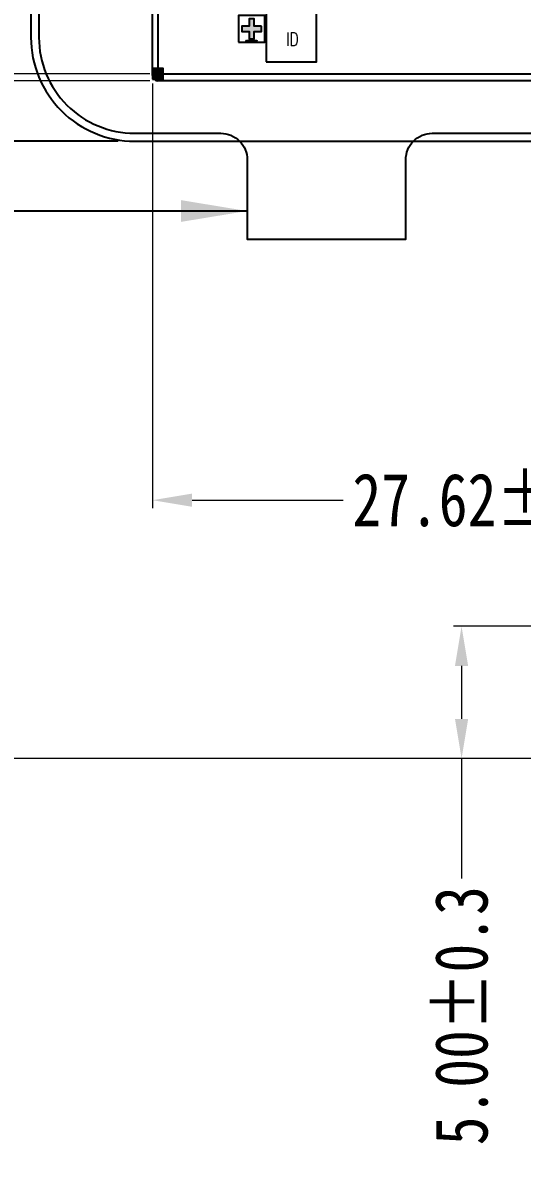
# Model space of a CAD drawing. Header units: millimetres. Extents: x 1759 to 2348, y 488 to 1041.
# Drawn here: x 1860.48 to 1879.35, y 628.37 to 671.81 of the extents above; entities that cross this region are included whole.
import ezdxf

# ---------------------------------------------------------------- set-up
doc = ezdxf.new("R2010")
doc.units = ezdxf.units.MM
doc.layers.get('Defpoints').update_dxf_attribs({"lineweight": 18})
doc.layers.add('dim', color=84, linetype='Continuous', lineweight=9)
for name, color, linetype in [('FPC', 5, 'Continuous'), ('GATE.drawing', 13, 'Continuous'), ('LENS', 3, 'Continuous'), ('TFT_line.drawing', 11, 'Continuous'), ('保护膜', 5, 'Continuous')]:
    doc.layers.add(name, color=color, linetype=linetype)
doc.styles.get("Standard").update_dxf_attribs({"font": 'txt', "bigfont": 'gbcbig.shx'})
doc.styles.add('W0$254', font='simplex', dxfattribs={"width": 0.75})
doc.styles.add('宋体', font='', dxfattribs={"width": 0.8})
doc.styles.add('黑体', font='simhei.ttf')
doc.styles.get('宋体').set_extended_font_data('宋体')
doc.dimstyles.new('HJ', dxfattribs={"dimtxt": 3.5, "dimasz": 2.5, "dimexe": 1.25, "dimexo": 0.625, "dimtad": 1, "dimtxsty": '黑体', "dimcen": 2.5, "dimclrd": 4, "dimclre": 4, "dimclrt": 4, "dimadec": 0, "dimazin": 0, "dimtfac": 1, "dimtmove": 0, "dimatfit": 3, "dimfxl": 1, "dimarcsym": 0})
doc.dimstyles.new('ISO-25', dxfattribs={"dimtxt": 2.5, "dimasz": 2.5, "dimexe": 1.25, "dimexo": 0.625, "dimtad": 1, "dimtxsty": 'Standard', "dimcen": 2.5, "dimadec": 0, "dimazin": 0, "dimtfac": 1, "dimtmove": 0, "dimatfit": 3, "dimfxl": 1, "dimarcsym": 0})
doc.dimstyles.new('MODULE', dxfattribs={"dimtxt": 3.5, "dimasz": 1.5, "dimexe": 0.3, "dimexo": 0.3, "dimgap": 0.2, "dimtad": 0, "dimzin": 0, "dimdsep": 46, "dimtxsty": '宋体', "dimcen": 0.5, "dimadec": 0, "dimazin": 0, "dimtfac": 1, "dimtdec": 4, "dimtofl": 0, "dimtmove": 0, "dimatfit": 3, "dimfxl": 1, "dimtolj": 1, "dimtzin": 0, "dimlwd": -1, "dimlwe": -1, "dimarcsym": 0})

# ---------------------------------------------------------------- blocks, each defined once
blk = doc.blocks.new('*D19')
at = {"color": 4, "lineweight": -2}
for p, q in [((1864.079, 751.188), (1792.693, 751.188)), ((1793.943, 748.688), (1793.943, 669.838)), ((1864.079, 667.338), (1792.693, 667.338))]:
    blk.add_line(p, q, dxfattribs=at)
at = {"color": 4}
for points in [[(1793.526, 748.688), (1794.359, 748.688), (1793.943, 751.188)], [(1793.526, 669.838), (1794.359, 669.838), (1793.943, 667.338)]]:
    blk.add_solid(points, dxfattribs=at)
at = {"layer": 'Defpoints', "color": 0}
for p in [(1864.704, 751.188), (1793.943, 667.338), (1864.704, 667.338)]:
    blk.add_point(p, dxfattribs=at)
at = {"color": 4, "insert": (1791.273, 708.113), "char_height": 3.5, "attachment_point": 5, "rotation": 90, "style": '黑体'}
blk.add_mtext('LENS OD 83,85%%P0.05', dxfattribs=at)
blk = doc.blocks.new('*D27')
at = {"layer": 'Defpoints', "color": 0}
for p in [(1865.574, 669.621), (1837.58, 644.001), (1892.65, 644.001)]:
    blk.add_point(p, dxfattribs=at)
at = {"layer": 'dim', "color": 0}
for p, q in [((1865.274, 669.621), (1837.28, 669.621)), ((1837.58, 668.121), (1837.58, 663.153)), ((1837.58, 645.501), (1837.58, 650.469)), ((1892.35, 644.001), (1837.28, 644.001))]:
    blk.add_line(p, q, dxfattribs=at)
for points in [[(1837.33, 668.121), (1837.83, 668.121), (1837.58, 669.621)], [(1837.33, 645.501), (1837.83, 645.501), (1837.58, 644.001)]]:
    blk.add_solid(points, dxfattribs=at)
at = {"layer": 'dim', "color": 0, "insert": (1837.58, 656.811), "char_height": 2, "attachment_point": 5, "rotation": 90, "style": '宋体'}
blk.add_mtext('\\A1;25.62%%P0.50', dxfattribs=at)
blk = doc.blocks.new('*D28')
at = {"layer": 'Defpoints', "color": 0}
for p in [(1865.374, 669.821), (1865.374, 653.767), (1892.99, 653.767)]:
    blk.add_point(p, dxfattribs=at)
at = {"layer": 'dim', "color": 0}
for p, q in [((1865.374, 669.521), (1865.374, 653.467)), ((1866.874, 653.767), (1872.583, 653.767)), ((1891.49, 653.767), (1885.267, 653.767))]:
    blk.add_line(p, q, dxfattribs=at)
for points in [[(1866.874, 654.017), (1866.874, 653.517), (1865.374, 653.767)], [(1891.49, 654.017), (1891.49, 653.517), (1892.99, 653.767)]]:
    blk.add_solid(points, dxfattribs=at)
at = {"layer": 'dim', "color": 0, "insert": (1878.925, 653.767), "char_height": 2, "attachment_point": 5, "style": '宋体'}
blk.add_mtext('\\A1;27.62%%P0.50', dxfattribs=at)
blk = doc.blocks.new('*D29')
at = {"layer": 'Defpoints', "color": 0}
for p in [(1892.99, 649.001), (1877.066, 644.001), (1892.65, 644.001)]:
    blk.add_point(p, dxfattribs=at)
at = {"layer": 'dim', "color": 0}
for p, q in [((1892.69, 649.001), (1876.766, 649.001)), ((1877.066, 647.501), (1877.066, 645.501)), ((1892.35, 644.001), (1876.766, 644.001)), ((1877.066, 644.001), (1877.066, 639.46))]:
    blk.add_line(p, q, dxfattribs=at)
for points in [[(1876.816, 647.501), (1877.316, 647.501), (1877.066, 649.001)], [(1876.816, 645.501), (1877.316, 645.501), (1877.066, 644.001)]]:
    blk.add_solid(points, dxfattribs=at)
at = {"layer": 'dim', "color": 0, "insert": (1877.066, 634.278), "char_height": 2, "attachment_point": 5, "rotation": 90, "style": '宋体'}
blk.add_mtext('\\A1;5.00%%P0.3', dxfattribs=at)
blk = doc.blocks.new('*D31')
at = {"layer": 'Defpoints', "color": 0}
for p in [(1865.776, 746.161), (1826.465, 669.621), (1865.574, 669.621)]:
    blk.add_point(p, dxfattribs=at)
at = {"layer": 'dim', "color": 0}
for p, q in [((1865.476, 746.161), (1826.165, 746.161)), ((1826.465, 744.661), (1826.465, 717.54)), ((1826.465, 671.121), (1826.465, 698.011)), ((1865.274, 669.621), (1826.165, 669.621))]:
    blk.add_line(p, q, dxfattribs=at)
for points in [[(1826.215, 744.661), (1826.715, 744.661), (1826.465, 746.161)], [(1826.215, 671.121), (1826.715, 671.121), (1826.465, 669.621)]]:
    blk.add_solid(points, dxfattribs=at)
at = {"layer": 'dim', "color": 0, "insert": (1826.465, 707.776), "char_height": 2, "attachment_point": 5, "rotation": 90, "style": '宋体'}
blk.add_mtext('\\A1;LCM OD 76.54%%P0.2', dxfattribs=at)
blk = doc.blocks.new('*D32')
at = {"layer": 'Defpoints', "color": 0}
for p in [(1836.375, 746.061), (1865.576, 746.061), (1865.576, 669.885)]:
    blk.add_point(p, dxfattribs=at)
at = {"layer": 'dim', "color": 0}
for p, q in [((1865.276, 746.061), (1836.075, 746.061)), ((1836.375, 744.561), (1836.375, 717.31)), ((1836.375, 671.385), (1836.375, 701.195)), ((1865.276, 669.885), (1836.075, 669.885))]:
    blk.add_line(p, q, dxfattribs=at)
for points in [[(1836.125, 744.561), (1836.625, 744.561), (1836.375, 746.061)], [(1836.125, 671.385), (1836.625, 671.385), (1836.375, 669.885)]]:
    blk.add_solid(points, dxfattribs=at)
at = {"layer": 'dim', "color": 0, "insert": (1836.375, 709.253), "char_height": 2, "attachment_point": 5, "rotation": 90, "style": '宋体'}
blk.add_mtext('\\A1;LCD 76.18%%P0.2', dxfattribs=at)
blk = doc.blocks.new('mark_panel_proc_key')
at = {"linetype": 'Continuous'}
h = blk.add_hatch(color=3, dxfattribs=at)
h.dxf.hatch_style = 1
h.paths.add_polyline_path([(0.125, 0.6), (0.125, 0.4), (0.4, 0.4), (0.4, 0.125), (0.6, 0.125), (0.6, 0.4), (0.875, 0.4), (0.875, 0.6), (0.6, 0.6), (0.6, 0.875), (0.4, 0.875), (0.4, 0.6)])
at = {"layer": 'GATE.drawing'}
blk.add_lwpolyline([(0.875, 0.6), (0.6, 0.6), (0.6, 0.875), (0.4, 0.875), (0.4, 0.6), (0.125, 0.6), (0.125, 0.4), (0.4, 0.4), (0.4, 0.125), (0.6, 0.125), (0.6, 0.4), (0.875, 0.4), (0.875, 0.6)], close=True, dxfattribs=at)
at = {"layer": 'TFT_line.drawing', "color": 0}
blk.add_lwpolyline([(0, 0), (1, 0), (1, 1), (0, 1), (0, 0)], close=True, dxfattribs=at)
at = {"layer": 'TFT_line.drawing', "insert": (0.493, 0.052), "char_height": 0.05, "width": 0.55953, "attachment_point": 5, "style": 'W0$254'}
blk.add_mtext('panel proc key', dxfattribs=at)
blk = doc.blocks.new('plg_com')
blk.add_blockref('mark_panel_proc_key', (3.05, 1.2))
blk = doc.blocks.new('id_panel')
at = {"layer": 'TFT_line.drawing'}
blk.add_lwpolyline([(0, 0), (1.9, 0), (1.9, 1.9), (0, 1.9), (0, 0)], close=True, dxfattribs=at)
blk.add_lwpolyline([(0, 0), (1.9, 0), (1.9, 1.9), (0, 1.9), (0, 0)], close=True, dxfattribs=at)
at = {"layer": 'TFT_line.drawing', "insert": (0.99099, 0.86224), "char_height": 0.5, "width": 0.69049, "attachment_point": 5, "style": 'W0$254'}
blk.add_mtext('ID', dxfattribs=at)
blk = doc.blocks.new('plg_left')
for name, p in [('plg_com', (0, 0)), ('id_panel', (4.1, 0.45))]:
    blk.add_blockref(name, p)
blk = doc.blocks.new('mark_align_tft_panel')
at = {"linetype": 'Continuous'}
h = blk.add_hatch(color=3, dxfattribs=at)
h.dxf.hatch_style = 1
h.paths.add_polyline_path([(-0.18, 0.05358), (-0.17934, 0.04703), (-0.17743, 0.04073), (-0.17433, 0.03493), (-0.17015, 0.02984), (-0.16506, 0.02566), (-0.15926, 0.02256), (-0.15296, 0.02065), (-0.14642, 0.02), (-0.02, 0.02), (-0.02, 0.14642), (-0.02065, 0.15296), (-0.02256, 0.15926), (-0.02566, 0.16506), (-0.02984, 0.17015), (-0.03493, 0.17433), (-0.04073, 0.17743), (-0.04703, 0.17934), (-0.05358, 0.18), (-0.08712, 0.18), (-0.08714, 0.17999), (-0.08715, 0.17999), (-0.08717, 0.17998), (-0.0872, 0.17998), (-0.08721, 0.17997), (-0.08723, 0.17997), (-0.08728, 0.17995), (-0.0908, 0.1782), (-0.09428, 0.17638), (-0.09773, 0.1745), (-0.10113, 0.17255), (-0.1045, 0.17053), (-0.10783, 0.16844), (-0.11112, 0.16629), (-0.11436, 0.16408), (-0.11756, 0.1618), (-0.12071, 0.15946), (-0.12382, 0.15706), (-0.12688, 0.1546), (-0.12989, 0.15208), (-0.13285, 0.1495), (-0.13576, 0.14686), (-0.13862, 0.14417), (-0.14142, 0.14142), (-0.14417, 0.13862), (-0.14686, 0.13576), (-0.1495, 0.13285), (-0.15208, 0.12989), (-0.1546, 0.12688), (-0.15706, 0.12382), (-0.15946, 0.12071), (-0.1618, 0.11756), (-0.16408, 0.11436), (-0.16629, 0.11112), (-0.16844, 0.10783), (-0.17053, 0.1045), (-0.17255, 0.10113), (-0.1745, 0.09773), (-0.17638, 0.09428), (-0.1782, 0.0908), (-0.18, 0.08717)])
h.paths.add_polyline_path([(0.02, 0.02), (0.02, 0.14642), (0.02065, 0.15296), (0.02256, 0.15926), (0.02566, 0.16506), (0.02984, 0.17015), (0.03493, 0.17433), (0.04073, 0.17743), (0.04703, 0.17934), (0.05358, 0.18), (0.08712, 0.18), (0.08714, 0.17999), (0.08715, 0.17999), (0.08717, 0.17998), (0.0872, 0.17998), (0.08721, 0.17997), (0.08723, 0.17997), (0.08728, 0.17995), (0.0908, 0.1782), (0.09428, 0.17638), (0.09773, 0.1745), (0.10113, 0.17255), (0.1045, 0.17053), (0.10783, 0.16844), (0.11112, 0.16629), (0.11436, 0.16408), (0.11756, 0.1618), (0.12071, 0.15946), (0.12382, 0.15706), (0.12688, 0.1546), (0.12989, 0.15208), (0.13285, 0.1495), (0.13576, 0.14686), (0.13862, 0.14417), (0.14142, 0.14142), (0.14417, 0.13862), (0.14686, 0.13576), (0.1495, 0.13285), (0.15208, 0.12989), (0.1546, 0.12688), (0.15706, 0.12382), (0.15946, 0.12071), (0.1618, 0.11756), (0.16408, 0.11436), (0.16629, 0.11112), (0.16844, 0.10783), (0.17053, 0.1045), (0.17255, 0.10113), (0.1745, 0.09773), (0.17638, 0.09428), (0.1782, 0.0908), (0.18, 0.08717), (0.18, 0.05358), (0.17934, 0.04703), (0.17743, 0.04073), (0.17433, 0.03493), (0.17015, 0.02984), (0.16506, 0.02566), (0.15926, 0.02256), (0.15296, 0.02065), (0.14642, 0.02)])
h.paths.add_polyline_path([(0.02, -0.02), (0.02, -0.14642), (0.02065, -0.15296), (0.02256, -0.15926), (0.02566, -0.16506), (0.02984, -0.17015), (0.03493, -0.17433), (0.04073, -0.17743), (0.04703, -0.17934), (0.05358, -0.18), (0.08712, -0.18), (0.08714, -0.17999), (0.08715, -0.17999), (0.08717, -0.17998), (0.0872, -0.17998), (0.08721, -0.17997), (0.08723, -0.17997), (0.08728, -0.17995), (0.0908, -0.1782), (0.09428, -0.17638), (0.09773, -0.1745), (0.10113, -0.17255), (0.1045, -0.17053), (0.10783, -0.16844), (0.11112, -0.16629), (0.11436, -0.16408), (0.11756, -0.1618), (0.12071, -0.15946), (0.12382, -0.15706), (0.12688, -0.1546), (0.12989, -0.15208), (0.13285, -0.1495), (0.13576, -0.14686), (0.13862, -0.14417), (0.14142, -0.14142), (0.14417, -0.13862), (0.14686, -0.13576), (0.1495, -0.13285), (0.15208, -0.12989), (0.1546, -0.12688), (0.15706, -0.12382), (0.15946, -0.12071), (0.1618, -0.11756), (0.16408, -0.11436), (0.16629, -0.11112), (0.16844, -0.10783), (0.17053, -0.1045), (0.17255, -0.10113), (0.1745, -0.09773), (0.17638, -0.09428), (0.1782, -0.0908), (0.18, -0.08717), (0.18, -0.05358), (0.17934, -0.04703), (0.17743, -0.04073), (0.17433, -0.03493), (0.17015, -0.02984), (0.16506, -0.02566), (0.15926, -0.02256), (0.15296, -0.02065), (0.14642, -0.02)])
h.paths.add_polyline_path([(-0.18, -0.05358), (-0.18, -0.08717), (-0.1782, -0.0908), (-0.17638, -0.09428), (-0.1745, -0.09773), (-0.17255, -0.10113), (-0.17053, -0.1045), (-0.16844, -0.10783), (-0.16629, -0.11112), (-0.16408, -0.11436), (-0.1618, -0.11756), (-0.15946, -0.12071), (-0.15706, -0.12382), (-0.1546, -0.12688), (-0.15208, -0.12989), (-0.1495, -0.13285), (-0.14686, -0.13576), (-0.14417, -0.13862), (-0.14142, -0.14142), (-0.13862, -0.14417), (-0.13576, -0.14686), (-0.13285, -0.1495), (-0.12989, -0.15208), (-0.12688, -0.1546), (-0.12382, -0.15706), (-0.12071, -0.15946), (-0.11756, -0.1618), (-0.11436, -0.16408), (-0.11112, -0.16629), (-0.10783, -0.16844), (-0.1045, -0.17053), (-0.10113, -0.17255), (-0.09773, -0.1745), (-0.09428, -0.17638), (-0.0908, -0.1782), (-0.08728, -0.17995), (-0.08723, -0.17997), (-0.08721, -0.17997), (-0.0872, -0.17998), (-0.08717, -0.17998), (-0.08715, -0.17999), (-0.08714, -0.17999), (-0.08712, -0.18), (-0.05358, -0.18), (-0.04703, -0.17934), (-0.04073, -0.17743), (-0.03493, -0.17433), (-0.02984, -0.17015), (-0.02566, -0.16506), (-0.02256, -0.15926), (-0.02065, -0.15296), (-0.02, -0.14642), (-0.02, -0.02), (-0.14642, -0.02), (-0.15296, -0.02065), (-0.15926, -0.02256), (-0.16506, -0.02566), (-0.17015, -0.02984), (-0.17433, -0.03493), (-0.17743, -0.04073), (-0.17934, -0.04703)])
at = {"layer": 'GATE.drawing'}
for points in [[(-0.14642, 0.02), (-0.15296, 0.02065), (-0.15926, 0.02256), (-0.16506, 0.02566), (-0.17015, 0.02984), (-0.17433, 0.03493), (-0.17743, 0.04073), (-0.17934, 0.04703), (-0.18, 0.05358), (-0.18, 0.08717), (-0.1782, 0.0908), (-0.17638, 0.09428), (-0.1745, 0.09773), (-0.17255, 0.10113), (-0.17053, 0.1045), (-0.16844, 0.10783), (-0.16629, 0.11112), (-0.16408, 0.11436), (-0.1618, 0.11756), (-0.15946, 0.12071), (-0.15706, 0.12382), (-0.1546, 0.12688), (-0.15208, 0.12989), (-0.1495, 0.13285), (-0.14686, 0.13576), (-0.14417, 0.13862), (-0.14142, 0.14142), (-0.13862, 0.14417), (-0.13576, 0.14686), (-0.13285, 0.1495), (-0.12989, 0.15208), (-0.12688, 0.1546), (-0.12382, 0.15706), (-0.12071, 0.15946), (-0.11756, 0.1618), (-0.11436, 0.16408), (-0.11112, 0.16629), (-0.10783, 0.16844), (-0.1045, 0.17053), (-0.10113, 0.17255), (-0.09773, 0.1745), (-0.09428, 0.17638), (-0.0908, 0.1782), (-0.08728, 0.17995), (-0.08723, 0.17997), (-0.08721, 0.17997), (-0.0872, 0.17998), (-0.08717, 0.17998), (-0.08715, 0.17999), (-0.08714, 0.17999), (-0.08712, 0.18), (-0.05358, 0.18), (-0.04703, 0.17934), (-0.04073, 0.17743), (-0.03493, 0.17433), (-0.02984, 0.17015), (-0.02566, 0.16506), (-0.02256, 0.15926), (-0.02065, 0.15296), (-0.02, 0.14642), (-0.02, 0.02), (-0.14642, 0.02)], [(0.14642, 0.02), (0.15296, 0.02065), (0.15926, 0.02256), (0.16506, 0.02566), (0.17015, 0.02984), (0.17433, 0.03493), (0.17743, 0.04073), (0.17934, 0.04703), (0.18, 0.05358), (0.18, 0.08717), (0.1782, 0.0908), (0.17638, 0.09428), (0.1745, 0.09773), (0.17255, 0.10113), (0.17053, 0.1045), (0.16844, 0.10783), (0.16629, 0.11112), (0.16408, 0.11436), (0.1618, 0.11756), (0.15946, 0.12071), (0.15706, 0.12382), (0.1546, 0.12688), (0.15208, 0.12989), (0.1495, 0.13285), (0.14686, 0.13576), (0.14417, 0.13862), (0.14142, 0.14142), (0.13862, 0.14417), (0.13576, 0.14686), (0.13285, 0.1495), (0.12989, 0.15208), (0.12688, 0.1546), (0.12382, 0.15706), (0.12071, 0.15946), (0.11756, 0.1618), (0.11436, 0.16408), (0.11112, 0.16629), (0.10783, 0.16844), (0.1045, 0.17053), (0.10113, 0.17255), (0.09773, 0.1745), (0.09428, 0.17638), (0.0908, 0.1782), (0.08728, 0.17995), (0.08723, 0.17997), (0.08721, 0.17997), (0.0872, 0.17998), (0.08717, 0.17998), (0.08715, 0.17999), (0.08714, 0.17999), (0.08712, 0.18), (0.05358, 0.18), (0.04703, 0.17934), (0.04073, 0.17743), (0.03493, 0.17433), (0.02984, 0.17015), (0.02566, 0.16506), (0.02256, 0.15926), (0.02065, 0.15296), (0.02, 0.14642), (0.02, 0.02), (0.14642, 0.02)], [(-0.14642, -0.02), (-0.15296, -0.02065), (-0.15926, -0.02256), (-0.16506, -0.02566), (-0.17015, -0.02984), (-0.17433, -0.03493), (-0.17743, -0.04073), (-0.17934, -0.04703), (-0.18, -0.05358), (-0.18, -0.08717), (-0.1782, -0.0908), (-0.17638, -0.09428), (-0.1745, -0.09773), (-0.17255, -0.10113), (-0.17053, -0.1045), (-0.16844, -0.10783), (-0.16629, -0.11112), (-0.16408, -0.11436), (-0.1618, -0.11756), (-0.15946, -0.12071), (-0.15706, -0.12382), (-0.1546, -0.12688), (-0.15208, -0.12989), (-0.1495, -0.13285), (-0.14686, -0.13576), (-0.14417, -0.13862), (-0.14142, -0.14142), (-0.13862, -0.14417), (-0.13576, -0.14686), (-0.13285, -0.1495), (-0.12989, -0.15208), (-0.12688, -0.1546), (-0.12382, -0.15706), (-0.12071, -0.15946), (-0.11756, -0.1618), (-0.11436, -0.16408), (-0.11112, -0.16629), (-0.10783, -0.16844), (-0.1045, -0.17053), (-0.10113, -0.17255), (-0.09773, -0.1745), (-0.09428, -0.17638), (-0.0908, -0.1782), (-0.08728, -0.17995), (-0.08723, -0.17997), (-0.08721, -0.17997), (-0.0872, -0.17998), (-0.08717, -0.17998), (-0.08715, -0.17999), (-0.08714, -0.17999), (-0.08712, -0.18), (-0.05358, -0.18), (-0.04703, -0.17934), (-0.04073, -0.17743), (-0.03493, -0.17433), (-0.02984, -0.17015), (-0.02566, -0.16506), (-0.02256, -0.15926), (-0.02065, -0.15296), (-0.02, -0.14642), (-0.02, -0.02), (-0.14642, -0.02)], [(0.14642, -0.02), (0.15296, -0.02065), (0.15926, -0.02256), (0.16506, -0.02566), (0.17015, -0.02984), (0.17433, -0.03493), (0.17743, -0.04073), (0.17934, -0.04703), (0.18, -0.05358), (0.18, -0.08717), (0.1782, -0.0908), (0.17638, -0.09428), (0.1745, -0.09773), (0.17255, -0.10113), (0.17053, -0.1045), (0.16844, -0.10783), (0.16629, -0.11112), (0.16408, -0.11436), (0.1618, -0.11756), (0.15946, -0.12071), (0.15706, -0.12382), (0.1546, -0.12688), (0.15208, -0.12989), (0.1495, -0.13285), (0.14686, -0.13576), (0.14417, -0.13862), (0.14142, -0.14142), (0.13862, -0.14417), (0.13576, -0.14686), (0.13285, -0.1495), (0.12989, -0.15208), (0.12688, -0.1546), (0.12382, -0.15706), (0.12071, -0.15946), (0.11756, -0.1618), (0.11436, -0.16408), (0.11112, -0.16629), (0.10783, -0.16844), (0.1045, -0.17053), (0.10113, -0.17255), (0.09773, -0.1745), (0.09428, -0.17638), (0.0908, -0.1782), (0.08728, -0.17995), (0.08723, -0.17997), (0.08721, -0.17997), (0.0872, -0.17998), (0.08717, -0.17998), (0.08715, -0.17999), (0.08714, -0.17999), (0.08712, -0.18), (0.05358, -0.18), (0.04703, -0.17934), (0.04073, -0.17743), (0.03493, -0.17433), (0.02984, -0.17015), (0.02566, -0.16506), (0.02256, -0.15926), (0.02065, -0.15296), (0.02, -0.14642), (0.02, -0.02), (0.14642, -0.02)]]:
    blk.add_lwpolyline(points, close=True, dxfattribs=at)
at = {"layer": 'TFT_line.drawing', "color": 0}
blk.add_lwpolyline([(-0.2, -0.2), (0.2, -0.2), (0.2, 0.2), (-0.2, 0.2), (-0.2, -0.2)], close=True, dxfattribs=at)
blk = doc.blocks.new('fasf')
at = {"layer": 'TFT_line.drawing', "color": 1}
blk.add_lwpolyline([(4598.657, -526.812), (4672.913, -526.812), (4672.913, -450.636), (4598.657, -450.636), (4598.657, -526.812)], close=True, dxfattribs=at)
at = {"color": 1, "row_count": 2, "column_count": 2, "row_spacing": 76.176, "column_spacing": 74.256}
blk.add_blockref('mark_align_tft_panel', (4598.657, -526.812), dxfattribs=at)
at = {"color": 1}
blk.add_blockref('plg_left', (4598.657, -526.812), dxfattribs=at)

msp = doc.modelspace()

# ---------------------------------------------------------------- linework, layer by layer
at = {"color": 0}
for p, q in [((1865.3738, 669.8209), (1865.3738, 745.9609)), ((1939.8338, 669.6209), (1865.5738, 669.6209))]:
    msp.add_line(p, q, dxfattribs=at)
msp.add_arc((1865.5738, 669.8209), 0.2, 180, 270, dxfattribs=at)
at = {"layer": 'LENS'}
msp.add_lwpolyline([(1860.7788, 671.2629, 0.4142136), (1864.7038, 667.3379), (1940.7038, 667.3379, 0.4142136), (1944.6288, 671.2629), (1944.6288, 747.2629, 0.4142136), (1940.7038, 751.1879), (1864.7038, 751.1879, 0.4142136), (1860.7788, 747.2629)], format="xyb", close=True, dxfattribs=at)
at = {"layer": '保护膜', "color": 151}
msp.add_lwpolyline([(1944.3288, 747.2629, 0.4142136), (1940.7038, 750.8879), (1864.7038, 750.8879, 0.4142136), (1861.0788, 747.2629), (1861.0788, 671.2629, 0.4142136), (1864.7038, 667.6379), (1867.9578, 667.6379, -0.4142136), (1868.9578, 666.6379), (1868.9578, 663.6379), (1874.9578, 663.6379), (1874.9578, 666.6379, -0.4142136), (1875.9578, 667.6379), (1940.7038, 667.6379, 0.4142136), (1944.3288, 671.2629)], format="xyb", close=True, dxfattribs=at)

# ---------------------------------------------------------------- block references
at = {"layer": 'dim', "color": 0}
msp.add_blockref('fasf', (-2733.081, 1196.6972), dxfattribs=at)

# ---------------------------------------------------------------- dimensions: what is measured, and where the dimension line sits
dim = msp.add_linear_dim(base=(1793.9425, 667.3379), p1=(1864.7038, 751.1879), p2=(1864.7038, 667.3379), angle=90, text='LENS OD <>%%P0.05', dimstyle='HJ')
dim.commit()
dim.dimension.update_dxf_attribs({"geometry": '*D19', "text_midpoint": (1793.9425, 708.1129), "dimtype": 160})
at = {"layer": 'dim'}
for base, p1, p2, text, picture, middle in [((1826.465, 669.6209), (1865.7758, 746.1609), (1865.5738, 669.6209), 'LCM OD <>%%P0.2', '*D31', (1826.465, 707.7755)), ((1836.3753, 746.0609), (1865.5758, 669.8849), (1865.5758, 746.0609), 'LCD <>%%P0.2', '*D32', (1836.3753, 709.2526)), ((1877.0658, 644.0009), (1892.9898, 649.0009), (1892.6498, 644.0009), '<>%%P0.3', '*D29', (1877.0658, 634.2778))]:
    dim = msp.add_linear_dim(base=base, p1=p1, p2=p2, angle=90, text=text, dimstyle='MODULE', override={"dimtxt": 2}, dxfattribs=at)
    dim.commit()
    dim.dimension.update_dxf_attribs({"geometry": picture, "text_midpoint": middle, "dimtype": 160})
dim = msp.add_linear_dim(base=(1865.3738, 653.7674), p1=(1892.9898, 653.7674), p2=(1865.3738, 669.8209), text='<>%%P0.50', dimstyle='MODULE', override={"dimtxt": 2}, dxfattribs=at)
dim.commit()
dim.dimension.update_dxf_attribs({"geometry": '*D28', "text_midpoint": (1878.9251, 653.7674), "dimtype": 160})
dim = msp.add_linear_dim(base=(1837.5805, 644.0009), p1=(1865.5738, 669.6209), p2=(1892.6498, 644.0009), angle=90, text='<>%%P0.50', dimstyle='MODULE', override={"dimscale": 1, "dimtxt": 2, "dimasz": 1.5}, dxfattribs=at)
dim.commit()
dim.dimension.update_dxf_attribs({"geometry": '*D27', "text_midpoint": (1837.5805, 656.8109)})

# ---------------------------------------------------------------- leaders
at = {"layer": 'FPC', "color": 4}
msp.add_leader([(1868.9545, 664.6991), (1834.7245, 664.6991)], dimstyle='ISO-25', dxfattribs=at)

doc.saveas('drawing.dxf')
